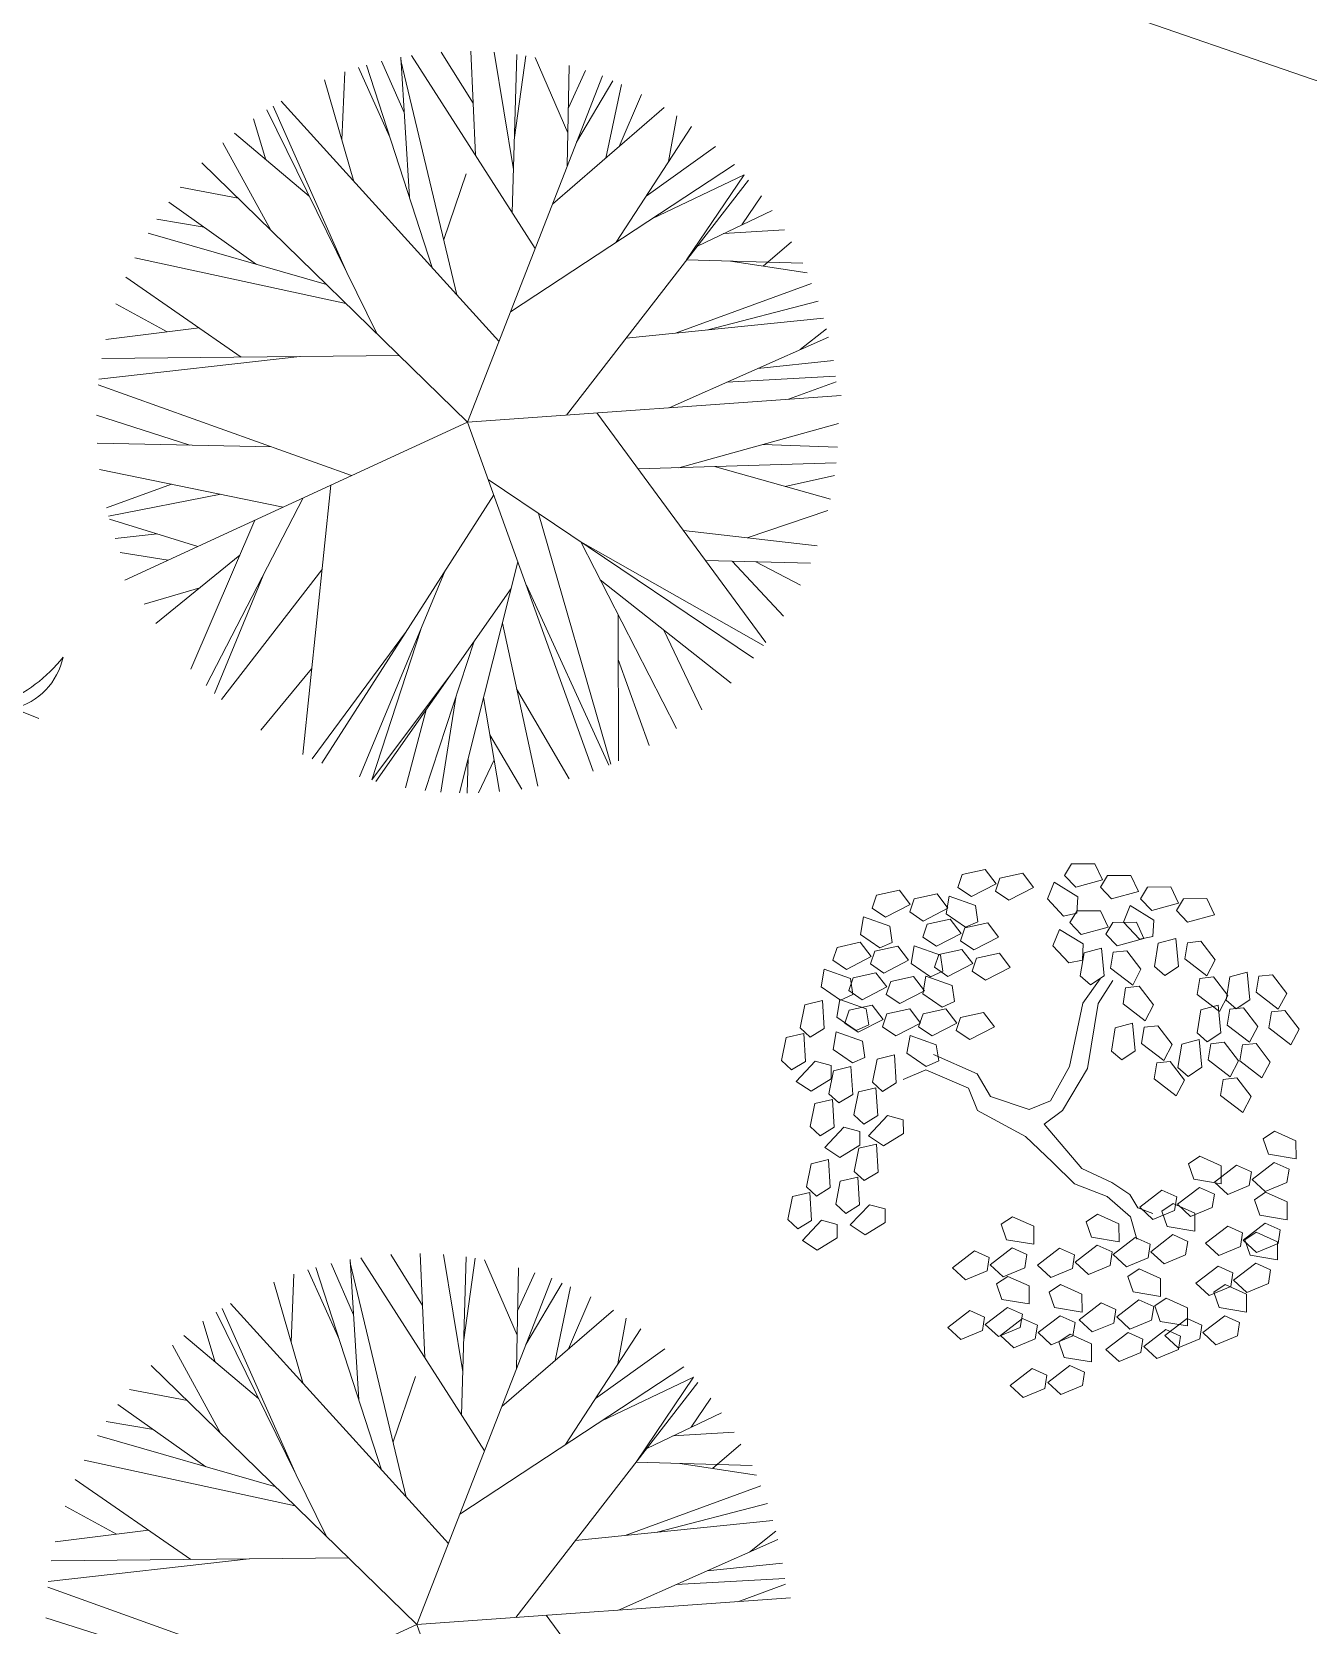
# Model space of a CAD drawing. Header units: millimetres. Extents: x 997 to 4249, y 599 to 1440.
# Drawn here: x 1244.38 to 1257.61, y 967.22 to 983.75 of the extents above; entities that cross this region are included whole.
import ezdxf

# ---------------------------------------------------------------- set-up
doc = ezdxf.new("R2010")
doc.units = ezdxf.units.MM
doc.linetypes.add('Continuo', pattern=[0])
doc.layers.add('cercas existentes', color=18, linetype='Continuous')
doc.layers.add('taludes', color=9, linetype='Continuous')

# ---------------------------------------------------------------- blocks, each defined once
blk = doc.blocks.new('gtfoods1')
at = {"layer": 'taludes', "lineweight": 5, "extrusion": (-0.01642, -0.01246, 0.999788)}
for p, q in [((-676.159, 321.11, 12.094), (-676.249, 322.564, 12.111)), ((-674.855, 320.579, 12.109), (-676.138, 322.582, 12.113)), ((-675.498, 322.086, 12.117), (-675.828, 322.617, 12.118)), ((-675.475, 321.546, 12.111), (-675.522, 322.626, 12.124)), ((-675.08, 321.4, 12.116), (-675.279, 322.616, 12.127)), ((-675.094, 320.952, 12.11), (-675.044, 322.592, 12.131)), ((-675.07, 321.729, 12.12), (-674.953, 322.579, 12.132)), ((-674.515, 321.78, 12.13), (-674.854, 322.561, 12.134)), ((-676.86, 321.706, 12.09), (-676.83, 322.41, 12.099)), ((-676.364, 321.74, 12.099), (-676.688, 322.457, 12.102)), ((-675.923, 320.382, 12.089), (-676.605, 322.481, 12.104)), ((-676.214, 321.991, 12.104), (-676.447, 322.522, 12.107)), ((-675.666, 320.099, 12.09), (-676.247, 322.529, 12.11)), ((-674.522, 321.435, 12.125), (-674.501, 322.478, 12.138)), ((-674.509, 322.039, 12.133), (-674.333, 322.426, 12.141)), ((-676.734, 321.275, 12.087), (-677.041, 322.329, 12.095)), ((-675.557, 318.779, 12.075), (-674.157, 322.37, 12.143)), ((-674.425, 321.682, 12.13), (-674.049, 322.318, 12.144)), ((-674.123, 321.516, 12.133), (-673.961, 322.28, 12.145)), ((-675.23, 319.619, 12.091), (-677.489, 322.106, 12.085)), ((-673.984, 321.636, 12.136), (-673.751, 322.175, 12.147)), ((-677.647, 321.5, 12.075), (-677.776, 321.923, 12.078)), ((-676.498, 319.697, 12.071), (-677.637, 322.016, 12.081)), ((-676.808, 320.329, 12.074), (-677.573, 322.056, 12.083)), ((-674.676, 321.038, 12.118), (-673.517, 322.04, 12.149)), ((-673.472, 321.48, 12.143), (-673.385, 321.954, 12.15)), ((-677.197, 321.121, 12.077), (-677.973, 321.774, 12.073)), ((-674.014, 320.644, 12.124), (-673.235, 321.846, 12.151)), ((-677.596, 320.769, 12.066), (-678.092, 321.674, 12.069)), ((-673.704, 321.122, 12.135), (-672.984, 321.638, 12.153)), ((-675.557, 318.779, 12.075), (-678.311, 321.467, 12.063)), ((-675.112, 319.922, 12.097), (-672.789, 321.45, 12.154)), ((-675.803, 320.674, 12.095), (-675.572, 321.352, 12.107)), ((-674.529, 318.852, 12.093), (-672.642, 321.289, 12.154)), ((-673.645, 320.887, 12.133), (-672.689, 321.342, 12.154)), ((-672.689, 321.342, 12.154), (-673.284, 320.461, 12.133)), ((-677.935, 321.1, 12.065), (-678.536, 321.215, 12.056)), ((-672.711, 320.826, 12.147), (-672.509, 321.125, 12.154)), ((-677.745, 320.415, 12.059), (-678.655, 321.061, 12.053)), ((-673.172, 320.605, 12.137), (-672.399, 320.975, 12.154)), ((-678.287, 320.799, 12.055), (-678.778, 320.884, 12.048)), ((-672.902, 320.734, 12.143), (-672.268, 320.774, 12.154)), ((-677.019, 320.205, 12.069), (-678.869, 320.738, 12.045)), ((-672.491, 320.397, 12.146), (-672.196, 320.65, 12.154)), ((-676.819, 320.01, 12.07), (-679.007, 320.483, 12.04)), ((-673.284, 320.461, 12.133), (-672.081, 320.426, 12.153)), ((-672.828, 320.448, 12.141), (-672.036, 320.328, 12.152)), ((-677.902, 319.453, 12.045), (-679.099, 320.282, 12.036)), ((-673.398, 319.702, 12.122), (-671.989, 320.217, 12.152)), ((-678.671, 319.716, 12.036), (-679.204, 320.007, 12.03)), ((-673.063, 319.736, 12.128), (-671.921, 320.033, 12.15)), ((-678.34, 319.757, 12.041), (-679.308, 319.637, 12.024)), ((-673.911, 319.651, 12.113), (-671.864, 319.856, 12.149)), ((-673.465, 318.928, 12.111), (-671.813, 319.661, 12.147)), ((-672.107, 319.531, 12.141), (-671.834, 319.747, 12.148)), ((-677.295, 319.46, 12.055), (-679.379, 319.225, 12.018)), ((-676.265, 319.47, 12.072), (-679.348, 319.438, 12.021)), ((-672.868, 319.193, 12.124), (-671.74, 319.255, 12.144)), ((-672.546, 319.336, 12.131), (-671.763, 319.416, 12.145)), ((-676.761, 318.224, 12.048), (-679.385, 319.164, 12.017)), ((-672.228, 319.015, 12.133), (-671.733, 319.195, 12.143)), ((-675.557, 318.779, 12.075), (-671.683, 319.054, 12.142)), ((-678.437, 318.54, 12.025), (-679.404, 318.849, 12.013)), ((-675.557, 318.779, 12.075), (-679.111, 317.139, 11.996)), ((-675.557, 318.779, 12.075), (-674.252, 315.16, 12.051)), ((-674.214, 318.874, 12.098), (-672.463, 316.492, 12.097)), ((-673.366, 318.306, 12.105), (-671.71, 318.763, 12.138)), ((-677.59, 318.521, 12.038), (-679.398, 318.561, 12.009)), ((-672.493, 318.548, 12.122), (-671.719, 318.52, 12.135)), ((-677.467, 317.898, 12.033), (-679.373, 318.287, 12.006)), ((-673.787, 318.294, 12.098), (-671.733, 318.357, 12.133)), ((-672.994, 318.318, 12.111), (-671.794, 317.979, 12.127)), ((-678.625, 318.135, 12.017), (-679.3, 317.891, 12.002)), ((-676.975, 318.125, 12.044), (-677.265, 315.332, 12.004)), ((-675.342, 318.182, 12.071), (-672.59, 316.33, 12.093)), ((-672.261, 318.111, 12.121), (-671.75, 318.225, 12.131)), ((-678.113, 318.03, 12.024), (-679.278, 317.802, 12.002)), ((-677.26, 317.993, 12.037), (-678.266, 316.048, 11.996)), ((-675.285, 318.025, 12.07), (-677.066, 315.24, 12.006)), ((-678.354, 317.488, 12.013), (-679.27, 317.773, 12.001)), ((-674.819, 317.83, 12.075), (-674.071, 315.23, 12.055)), ((-672.658, 317.578, 12.108), (-671.821, 317.863, 12.125)), ((-678.774, 317.619, 12.008), (-679.209, 317.57, 12)), ((-677.763, 317.762, 12.026), (-678.425, 316.215, 11.996)), ((-673.318, 317.655, 12.098), (-671.931, 317.494, 12.119)), ((-674.383, 317.537, 12.079), (-672.486, 316.462, 12.097)), ((-674.383, 317.537, 12.079), (-673.389, 315.601, 12.071)), ((-678.659, 317.348, 12.006), (-679.158, 317.426, 11.999)), ((-677.919, 317.397, 12.019), (-678.788, 316.691, 11.996)), ((-675.035, 317.331, 12.066), (-675.639, 314.933, 12.026)), ((-673.09, 317.344, 12.098), (-671.999, 317.315, 12.115)), ((-672.813, 317.337, 12.102), (-672.279, 316.765, 12.104)), ((-672.568, 317.33, 12.106), (-672.103, 317.086, 12.111)), ((-677.677, 317.187, 12.02), (-678.18, 315.965, 11.997)), ((-677.066, 317.248, 12.031), (-678.109, 315.901, 11.997)), ((-675.788, 317.24, 12.052), (-676.676, 315.098, 12.011)), ((-674.181, 317.143, 12.077), (-672.823, 316.072, 12.086)), ((-678.332, 317.061, 12.008), (-678.91, 316.892, 11.996)), ((-675.105, 317.054, 12.061), (-676.507, 315.051, 12.013)), ((-674.946, 317.086, 12.064), (-674.091, 315.222, 12.055)), ((-673.995, 316.78, 12.076), (-673.992, 315.264, 12.057)), ((-676.041, 316.629, 12.04), (-676.549, 315.07, 12.013)), ((-675.195, 316.695, 12.055), (-674.826, 315.002, 12.04)), ((-673.52, 316.622, 12.082), (-673.127, 315.796, 12.078)), ((-676.2, 316.595, 12.037), (-677.169, 315.286, 12.005)), ((-675.487, 316.507, 12.048), (-675.995, 314.957, 12.02)), ((-673.994, 316.317, 12.07), (-673.674, 315.424, 12.064)), ((-677.173, 316.219, 12.017), (-677.698, 315.583, 12)), ((-675.721, 316.173, 12.04), (-676.549, 315.07, 12.013)), ((-675.047, 316.013, 12.049), (-674.502, 315.079, 12.046)), ((-675.985, 315.796, 12.031), (-676.198, 314.986, 12.017)), ((-675.679, 315.922, 12.037), (-675.833, 314.942, 12.023)), ((-675.389, 315.923, 12.042), (-675.225, 314.946, 12.033)), ((-675.324, 315.535, 12.038), (-674.992, 314.973, 12.037)), ((-675.548, 315.293, 12.032), (-675.561, 314.932, 12.027)), ((-675.28, 315.275, 12.036), (-675.442, 314.934, 12.029)), ((-676.448, 307.912, 12.089), (-677.13, 310.011, 12.104)), ((-676.739, 309.521, 12.104), (-676.972, 310.052, 12.107)), ((-676.684, 308.64, 12.094), (-676.774, 310.094, 12.111)), ((-676.191, 307.629, 12.09), (-676.772, 310.058, 12.11)), ((-675.381, 308.109, 12.109), (-676.663, 310.112, 12.113)), ((-676.023, 309.616, 12.117), (-676.353, 310.147, 12.118)), ((-676, 309.076, 12.111), (-676.047, 310.156, 12.124)), ((-675.605, 308.93, 12.116), (-675.805, 310.146, 12.127)), ((-675.619, 308.482, 12.11), (-675.569, 310.122, 12.131)), ((-675.595, 309.259, 12.12), (-675.478, 310.108, 12.132)), ((-675.04, 309.31, 12.13), (-675.379, 310.091, 12.134)), ((-675.047, 308.965, 12.125), (-675.026, 310.008, 12.138)), ((-677.259, 308.805, 12.087), (-677.566, 309.859, 12.095)), ((-677.385, 309.236, 12.09), (-677.356, 309.94, 12.099)), ((-676.889, 309.269, 12.099), (-677.213, 309.987, 12.102)), ((-676.083, 306.309, 12.075), (-674.682, 309.9, 12.143)), ((-675.035, 309.568, 12.133), (-674.858, 309.956, 12.141)), ((-674.95, 309.212, 12.13), (-674.574, 309.848, 12.144)), ((-674.648, 309.046, 12.133), (-674.487, 309.809, 12.145)), ((-674.509, 309.166, 12.136), (-674.276, 309.705, 12.147)), ((-677.023, 307.227, 12.071), (-678.162, 309.546, 12.081)), ((-677.333, 307.859, 12.074), (-678.099, 309.586, 12.083)), ((-675.755, 307.149, 12.091), (-678.015, 309.636, 12.085)), ((-675.202, 308.568, 12.118), (-674.042, 309.57, 12.149)), ((-678.172, 309.029, 12.075), (-678.301, 309.453, 12.078)), ((-674.539, 308.174, 12.124), (-673.76, 309.376, 12.151)), ((-673.997, 309.01, 12.143), (-673.91, 309.484, 12.15)), ((-678.122, 308.299, 12.066), (-678.617, 309.204, 12.069)), ((-677.723, 308.651, 12.077), (-678.498, 309.304, 12.073)), ((-674.23, 308.652, 12.135), (-673.509, 309.168, 12.153)), ((-676.083, 306.309, 12.075), (-678.836, 308.996, 12.063)), ((-676.328, 308.204, 12.095), (-676.097, 308.882, 12.107)), ((-675.637, 307.452, 12.097), (-673.314, 308.98, 12.154)), ((-674.171, 308.417, 12.133), (-673.214, 308.872, 12.154)), ((-673.214, 308.872, 12.154), (-673.809, 307.991, 12.133)), ((-678.461, 308.63, 12.065), (-679.061, 308.744, 12.056)), ((-675.054, 306.382, 12.093), (-673.168, 308.819, 12.154)), ((-678.27, 307.944, 12.059), (-679.181, 308.591, 12.053)), ((-673.236, 308.356, 12.147), (-673.034, 308.655, 12.154)), ((-678.812, 308.329, 12.055), (-679.303, 308.414, 12.048)), ((-673.697, 308.135, 12.137), (-672.924, 308.505, 12.154)), ((-677.544, 307.735, 12.069), (-679.394, 308.268, 12.045)), ((-673.427, 308.264, 12.143), (-672.793, 308.304, 12.154)), ((-673.017, 307.927, 12.146), (-672.721, 308.18, 12.154)), ((-677.344, 307.54, 12.07), (-679.532, 308.013, 12.04)), ((-673.809, 307.991, 12.133), (-672.606, 307.956, 12.153)), ((-673.354, 307.978, 12.141), (-672.561, 307.858, 12.152)), ((-678.427, 306.983, 12.045), (-679.624, 307.812, 12.036)), ((-673.923, 307.232, 12.122), (-672.514, 307.747, 12.152)), ((-679.196, 307.246, 12.036), (-679.729, 307.536, 12.03)), ((-673.589, 307.266, 12.128), (-672.446, 307.563, 12.15)), ((-674.436, 307.18, 12.113), (-672.389, 307.386, 12.149)), ((-678.865, 307.287, 12.041), (-679.833, 307.167, 12.024)), ((-673.99, 306.457, 12.111), (-672.338, 307.191, 12.147)), ((-672.632, 307.06, 12.141), (-672.359, 307.277, 12.148)), ((-677.82, 306.989, 12.055), (-679.904, 306.755, 12.018)), ((-676.791, 307, 12.072), (-679.873, 306.968, 12.021)), ((-673.071, 306.865, 12.131), (-672.289, 306.946, 12.145)), ((-677.286, 305.754, 12.048), (-679.91, 306.694, 12.017)), ((-673.393, 306.723, 12.124), (-672.265, 306.785, 12.144)), ((-672.753, 306.545, 12.133), (-672.258, 306.725, 12.143)), ((-676.083, 306.309, 12.075), (-672.208, 306.584, 12.142)), ((-678.962, 306.07, 12.025), (-679.929, 306.379, 12.013)), ((-674.74, 306.404, 12.098), (-672.988, 304.022, 12.097)), ((-676.083, 306.309, 12.075), (-679.636, 304.669, 11.996)), ((-676.083, 306.309, 12.075), (-674.777, 302.69, 12.051))]:
    blk.add_line(p, q, dxfattribs=at)
at = {"layer": 'taludes', "linetype": 'Continuous', "lineweight": 5}
blk.add_line((-680, 315.703, 12.071), (-682.834, 316.833, 12.071), dxfattribs=at)
at = {"layer": 'taludes', "linetype": 'Continuo', "lineweight": 5, "extrusion": (-0.012368, -0.016489, 0.999788)}
for p, q in [((-670.426, 314.086, 12.103), (-670.188, 314.139, 12.107)), ((-670.188, 314.139, 12.107), (-670.076, 313.991, 12.106)), ((-669.367, 314.076, 12.116), (-669.293, 314.197, 12.119)), ((-669.293, 314.197, 12.119), (-669.05, 314.198, 12.122)), ((-669.05, 314.198, 12.122), (-668.971, 314.03, 12.12)), ((-670.472, 313.953, 12.101), (-670.426, 314.086, 12.103)), ((-670.076, 313.991, 12.106), (-670.332, 313.857, 12.101)), ((-670.082, 313.914, 12.105), (-670.036, 314.048, 12.108)), ((-670.036, 314.048, 12.108), (-669.798, 314.1, 12.111)), ((-669.798, 314.1, 12.111), (-669.686, 313.952, 12.11)), ((-669.543, 313.833, 12.11), (-669.474, 314.006, 12.114)), ((-669.474, 314.006, 12.114), (-669.228, 313.854, 12.114)), ((-669.25, 313.954, 12.116), (-669.367, 314.076, 12.116)), ((-668.971, 314.03, 12.12), (-669.25, 313.954, 12.116)), ((-668.994, 313.956, 12.119), (-668.921, 314.077, 12.122)), ((-668.921, 314.077, 12.122), (-668.677, 314.078, 12.125)), ((-668.677, 314.078, 12.125), (-668.599, 313.909, 12.123)), ((-671.361, 313.738, 12.086), (-671.315, 313.872, 12.089)), ((-671.315, 313.872, 12.089), (-671.077, 313.924, 12.093)), ((-671.077, 313.924, 12.093), (-670.965, 313.776, 12.092)), ((-670.971, 313.699, 12.09), (-670.925, 313.833, 12.093)), ((-670.925, 313.833, 12.093), (-670.687, 313.886, 12.097)), ((-670.687, 313.886, 12.097), (-670.575, 313.737, 12.096)), ((-670.593, 313.678, 12.095), (-670.561, 313.861, 12.098)), ((-670.561, 313.861, 12.098), (-670.289, 313.765, 12.1)), ((-670.332, 313.857, 12.101), (-670.472, 313.953, 12.101)), ((-669.942, 313.819, 12.105), (-670.082, 313.914, 12.105)), ((-669.686, 313.952, 12.11), (-669.942, 313.819, 12.105)), ((-669.377, 313.656, 12.109), (-669.543, 313.833, 12.11)), ((-669.228, 313.854, 12.114), (-669.238, 313.685, 12.111)), ((-668.878, 313.833, 12.118), (-668.994, 313.956, 12.119)), ((-668.599, 313.909, 12.123), (-668.878, 313.833, 12.118)), ((-668.579, 313.836, 12.122), (-668.505, 313.956, 12.125)), ((-668.462, 313.713, 12.121), (-668.579, 313.836, 12.122)), ((-668.505, 313.956, 12.125), (-668.262, 313.958, 12.128)), ((-668.262, 313.958, 12.128), (-668.183, 313.789, 12.126)), ((-668.206, 313.715, 12.125), (-668.133, 313.836, 12.128)), ((-668.133, 313.836, 12.128), (-667.889, 313.837, 12.131)), ((-667.889, 313.837, 12.131), (-667.811, 313.669, 12.129)), ((-671.482, 313.463, 12.08), (-671.45, 313.646, 12.083)), ((-671.45, 313.646, 12.083), (-671.178, 313.55, 12.085)), ((-671.221, 313.643, 12.086), (-671.361, 313.738, 12.086)), ((-670.965, 313.776, 12.092), (-671.221, 313.643, 12.086)), ((-670.831, 313.604, 12.09), (-670.971, 313.699, 12.09)), ((-670.575, 313.737, 12.096), (-670.831, 313.604, 12.09)), ((-670.393, 313.54, 12.095), (-670.593, 313.678, 12.095)), ((-670.289, 313.765, 12.1), (-670.263, 313.597, 12.097)), ((-669.238, 313.685, 12.111), (-669.377, 313.656, 12.109)), ((-669.31, 313.589, 12.109), (-669.236, 313.71, 12.112)), ((-669.236, 313.71, 12.112), (-668.993, 313.711, 12.115)), ((-668.993, 313.711, 12.115), (-668.914, 313.542, 12.113)), ((-668.755, 313.592, 12.116), (-668.686, 313.765, 12.12)), ((-668.686, 313.765, 12.12), (-668.44, 313.613, 12.12)), ((-668.183, 313.789, 12.126), (-668.462, 313.713, 12.121)), ((-668.09, 313.593, 12.124), (-668.206, 313.715, 12.125)), ((-667.811, 313.669, 12.129), (-668.09, 313.593, 12.124)), ((-671.178, 313.55, 12.085), (-671.152, 313.383, 12.083)), ((-670.835, 313.438, 12.088), (-670.789, 313.572, 12.09)), ((-670.789, 313.572, 12.09), (-670.551, 313.624, 12.094)), ((-670.439, 313.476, 12.093), (-670.695, 313.343, 12.088)), ((-670.551, 313.624, 12.094), (-670.439, 313.476, 12.093)), ((-670.445, 313.399, 12.092), (-670.399, 313.533, 12.095)), ((-670.399, 313.533, 12.095), (-670.161, 313.585, 12.098)), ((-670.263, 313.597, 12.097), (-670.393, 313.54, 12.095)), ((-670.161, 313.585, 12.098), (-670.049, 313.437, 12.097)), ((-669.486, 313.346, 12.103), (-669.417, 313.518, 12.106)), ((-669.417, 313.518, 12.106), (-669.171, 313.366, 12.107)), ((-669.193, 313.466, 12.108), (-669.31, 313.589, 12.109)), ((-668.914, 313.542, 12.113), (-669.193, 313.466, 12.108)), ((-668.937, 313.469, 12.112), (-668.864, 313.589, 12.114)), ((-668.821, 313.346, 12.111), (-668.937, 313.469, 12.112)), ((-668.864, 313.589, 12.114), (-668.62, 313.591, 12.117)), ((-668.589, 313.415, 12.115), (-668.755, 313.592, 12.116)), ((-668.62, 313.591, 12.117), (-668.542, 313.422, 12.116)), ((-668.44, 313.613, 12.12), (-668.45, 313.444, 12.117)), ((-671.768, 313.198, 12.072), (-671.722, 313.331, 12.075)), ((-671.722, 313.331, 12.075), (-671.484, 313.384, 12.079)), ((-671.484, 313.384, 12.079), (-671.372, 313.236, 12.078)), ((-671.282, 313.325, 12.08), (-671.482, 313.463, 12.08)), ((-671.332, 313.293, 12.079), (-671.095, 313.345, 12.083)), ((-671.152, 313.383, 12.083), (-671.282, 313.325, 12.08)), ((-671.095, 313.345, 12.083), (-670.982, 313.197, 12.082)), ((-670.956, 313.163, 12.082), (-670.925, 313.346, 12.085)), ((-670.925, 313.346, 12.085), (-670.652, 313.25, 12.087)), ((-670.695, 313.343, 12.088), (-670.835, 313.438, 12.088)), ((-670.668, 313.257, 12.087), (-670.431, 313.31, 12.09)), ((-670.305, 313.304, 12.092), (-670.445, 313.399, 12.092)), ((-670.431, 313.31, 12.09), (-670.318, 313.162, 12.089)), ((-670.049, 313.437, 12.097), (-670.305, 313.304, 12.092)), ((-669.32, 313.169, 12.102), (-669.486, 313.346, 12.103)), ((-669.171, 313.366, 12.107), (-669.181, 313.197, 12.104)), ((-669.162, 313.275, 12.106), (-668.982, 313.324, 12.109)), ((-668.982, 313.324, 12.109), (-668.955, 313.037, 12.104)), ((-668.542, 313.422, 12.116), (-668.821, 313.346, 12.111)), ((-668.45, 313.444, 12.117), (-668.589, 313.415, 12.115)), ((-668.432, 313.133, 12.112), (-668.393, 313.373, 12.117)), ((-668.393, 313.373, 12.117), (-668.213, 313.422, 12.12)), ((-668.213, 313.422, 12.12), (-668.185, 313.134, 12.115)), ((-668.119, 313.212, 12.117), (-668.092, 313.379, 12.121)), ((-668.092, 313.379, 12.121), (-667.951, 313.394, 12.123)), ((-667.951, 313.394, 12.123), (-667.803, 313.201, 12.121)), ((-671.628, 313.102, 12.072), (-671.768, 313.198, 12.072)), ((-671.372, 313.236, 12.078), (-671.628, 313.102, 12.072)), ((-671.378, 313.159, 12.076), (-671.332, 313.293, 12.079)), ((-671.239, 313.064, 12.076), (-671.378, 313.159, 12.076)), ((-670.982, 313.197, 12.082), (-671.239, 313.064, 12.076)), ((-670.756, 313.025, 12.082), (-670.956, 313.163, 12.082)), ((-670.714, 313.124, 12.084), (-670.668, 313.257, 12.087)), ((-670.652, 313.25, 12.087), (-670.626, 313.083, 12.084)), ((-670.318, 313.162, 12.089), (-670.575, 313.028, 12.084)), ((-670.325, 313.085, 12.088), (-670.279, 313.219, 12.091)), ((-670.279, 313.219, 12.091), (-670.041, 313.271, 12.095)), ((-670.041, 313.271, 12.095), (-669.929, 313.123, 12.094)), ((-669.181, 313.197, 12.104), (-669.32, 313.169, 12.102)), ((-669.202, 313.036, 12.101), (-669.162, 313.275, 12.106)), ((-668.889, 313.115, 12.106), (-668.861, 313.282, 12.109)), ((-668.861, 313.282, 12.109), (-668.721, 313.296, 12.111)), ((-668.721, 313.296, 12.111), (-668.573, 313.104, 12.11)), ((-667.89, 313.036, 12.117), (-668.119, 313.212, 12.117)), ((-667.803, 313.201, 12.121), (-667.89, 313.036, 12.117)), ((-671.889, 312.923, 12.066), (-671.858, 313.106, 12.069)), ((-671.858, 313.106, 12.069), (-671.585, 313.009, 12.071)), ((-671.604, 312.882, 12.069), (-671.558, 313.016, 12.072)), ((-671.585, 313.009, 12.071), (-671.56, 312.842, 12.069)), ((-671.558, 313.016, 12.072), (-671.321, 313.068, 12.075)), ((-671.321, 313.068, 12.075), (-671.208, 312.92, 12.074)), ((-671.215, 312.843, 12.073), (-671.168, 312.977, 12.076)), ((-671.168, 312.977, 12.076), (-670.931, 313.03, 12.08)), ((-670.931, 313.03, 12.08), (-670.818, 312.881, 12.079)), ((-670.836, 312.849, 12.078), (-670.804, 313.032, 12.081)), ((-670.804, 313.032, 12.081), (-670.532, 312.936, 12.083)), ((-670.626, 313.083, 12.084), (-670.756, 313.025, 12.082)), ((-670.575, 313.028, 12.084), (-670.714, 313.124, 12.084)), ((-670.185, 312.99, 12.088), (-670.325, 313.085, 12.088)), ((-669.929, 313.123, 12.094), (-670.185, 312.99, 12.088)), ((-669.095, 312.943, 12.101), (-669.202, 313.036, 12.101)), ((-669.177, 312.753, 12.097), (-668.995, 313.003, 12.103)), ((-668.955, 313.037, 12.104), (-669.095, 312.943, 12.101)), ((-669.018, 312.748, 12.099), (-668.866, 312.986, 12.104)), ((-668.659, 312.939, 12.106), (-668.889, 313.115, 12.106)), ((-668.573, 313.104, 12.11), (-668.659, 312.939, 12.106)), ((-668.326, 313.04, 12.112), (-668.432, 313.133, 12.112)), ((-668.185, 313.134, 12.115), (-668.326, 313.04, 12.112)), ((-667.989, 312.843, 12.113), (-667.962, 313.009, 12.116)), ((-667.962, 313.009, 12.116), (-667.821, 313.024, 12.118)), ((-667.821, 313.024, 12.118), (-667.673, 312.831, 12.117)), ((-667.691, 312.785, 12.116), (-667.651, 313.025, 12.12)), ((-667.651, 313.025, 12.12), (-667.472, 313.074, 12.123)), ((-667.472, 313.074, 12.123), (-667.444, 312.786, 12.119)), ((-667.378, 312.865, 12.121), (-667.351, 313.032, 12.124)), ((-667.351, 313.032, 12.124), (-667.21, 313.046, 12.126)), ((-667.21, 313.046, 12.126), (-667.062, 312.853, 12.125)), ((-671.689, 312.785, 12.066), (-671.889, 312.923, 12.066)), ((-671.56, 312.842, 12.069), (-671.689, 312.785, 12.066)), ((-671.465, 312.787, 12.069), (-671.604, 312.882, 12.069)), ((-671.208, 312.92, 12.074), (-671.465, 312.787, 12.069)), ((-671.075, 312.748, 12.073), (-671.215, 312.843, 12.073)), ((-670.818, 312.881, 12.079), (-671.075, 312.748, 12.073)), ((-670.635, 312.711, 12.078), (-670.836, 312.849, 12.078)), ((-670.532, 312.936, 12.083), (-670.506, 312.768, 12.081)), ((-668.759, 312.745, 12.102), (-668.732, 312.912, 12.105)), ((-668.732, 312.912, 12.105), (-668.591, 312.927, 12.107)), ((-668.591, 312.927, 12.107), (-668.443, 312.734, 12.106)), ((-667.76, 312.666, 12.113), (-667.989, 312.843, 12.113)), ((-667.673, 312.831, 12.117), (-667.76, 312.666, 12.113)), ((-667.149, 312.689, 12.121), (-667.378, 312.865, 12.121)), ((-667.062, 312.853, 12.125), (-667.149, 312.689, 12.121)), ((-672.106, 312.497, 12.056), (-672.058, 312.736, 12.061)), ((-672.058, 312.736, 12.061), (-671.877, 312.779, 12.064)), ((-671.877, 312.779, 12.064), (-671.859, 312.49, 12.059)), ((-671.726, 312.607, 12.063), (-671.694, 312.79, 12.066)), ((-671.694, 312.79, 12.066), (-671.422, 312.694, 12.068)), ((-671.644, 312.546, 12.063), (-671.598, 312.679, 12.066)), ((-671.598, 312.679, 12.066), (-671.36, 312.732, 12.069)), ((-671.422, 312.694, 12.068), (-671.396, 312.527, 12.066)), ((-671.36, 312.732, 12.069), (-671.248, 312.584, 12.068)), ((-671.208, 312.641, 12.07), (-670.97, 312.693, 12.074)), ((-670.97, 312.693, 12.074), (-670.858, 312.545, 12.073)), ((-670.879, 312.508, 12.072), (-670.832, 312.642, 12.074)), ((-670.832, 312.642, 12.074), (-670.595, 312.695, 12.078)), ((-670.506, 312.768, 12.081), (-670.635, 312.711, 12.078)), ((-670.595, 312.695, 12.078), (-670.482, 312.546, 12.077)), ((-670.443, 312.603, 12.079), (-670.205, 312.656, 12.082)), ((-670.205, 312.656, 12.082), (-670.093, 312.507, 12.081)), ((-669.313, 312.096, 12.084), (-669.177, 312.753, 12.097)), ((-669.126, 312.076, 12.086), (-669.018, 312.748, 12.099)), ((-668.53, 312.569, 12.102), (-668.759, 312.745, 12.102)), ((-668.443, 312.734, 12.106), (-668.53, 312.569, 12.102)), ((-667.991, 312.444, 12.106), (-667.951, 312.684, 12.111)), ((-667.951, 312.684, 12.111), (-667.772, 312.733, 12.114)), ((-667.772, 312.733, 12.114), (-667.744, 312.445, 12.109)), ((-667.585, 312.693, 12.115), (-667.691, 312.785, 12.116)), ((-667.678, 312.523, 12.112), (-667.651, 312.69, 12.115)), ((-667.651, 312.69, 12.115), (-667.51, 312.705, 12.117)), ((-667.444, 312.786, 12.119), (-667.585, 312.693, 12.115)), ((-667.51, 312.705, 12.117), (-667.362, 312.512, 12.115)), ((-667.248, 312.495, 12.116), (-667.221, 312.662, 12.119)), ((-667.221, 312.662, 12.119), (-667.08, 312.677, 12.121)), ((-667.08, 312.677, 12.121), (-666.932, 312.484, 12.12)), ((-672.003, 312.401, 12.056), (-672.106, 312.497, 12.056)), ((-671.859, 312.49, 12.059), (-672.003, 312.401, 12.056)), ((-671.525, 312.469, 12.063), (-671.726, 312.607, 12.063)), ((-671.504, 312.45, 12.063), (-671.644, 312.546, 12.063)), ((-671.396, 312.527, 12.066), (-671.525, 312.469, 12.063)), ((-671.248, 312.584, 12.068), (-671.504, 312.45, 12.063)), ((-671.254, 312.507, 12.067), (-671.208, 312.641, 12.07)), ((-671.114, 312.412, 12.067), (-671.254, 312.507, 12.067)), ((-670.858, 312.545, 12.073), (-671.114, 312.412, 12.067)), ((-670.739, 312.413, 12.072), (-670.879, 312.508, 12.072)), ((-670.482, 312.546, 12.077), (-670.739, 312.413, 12.072)), ((-670.489, 312.47, 12.076), (-670.443, 312.603, 12.079)), ((-670.093, 312.507, 12.081), (-670.349, 312.374, 12.076)), ((-668.879, 312.256, 12.092), (-668.84, 312.496, 12.097)), ((-668.84, 312.496, 12.097), (-668.66, 312.545, 12.1)), ((-668.66, 312.545, 12.1), (-668.632, 312.257, 12.095)), ((-668.566, 312.335, 12.097), (-668.539, 312.502, 12.101)), ((-668.539, 312.502, 12.101), (-668.398, 312.517, 12.103)), ((-668.398, 312.517, 12.103), (-668.25, 312.324, 12.101)), ((-667.449, 312.347, 12.111), (-667.678, 312.523, 12.112)), ((-667.362, 312.512, 12.115), (-667.449, 312.347, 12.111)), ((-667.019, 312.319, 12.116), (-667.248, 312.495, 12.116)), ((-666.932, 312.484, 12.12), (-667.019, 312.319, 12.116)), ((-672.299, 312.156, 12.048), (-672.251, 312.395, 12.053)), ((-672.251, 312.395, 12.053), (-672.07, 312.438, 12.056)), ((-672.07, 312.438, 12.056), (-672.052, 312.149, 12.051)), ((-671.765, 312.271, 12.057), (-671.733, 312.454, 12.06)), ((-671.733, 312.454, 12.06), (-671.461, 312.357, 12.062)), ((-671.461, 312.357, 12.062), (-671.435, 312.19, 12.06)), ((-671, 312.233, 12.066), (-670.968, 312.417, 12.069)), ((-670.968, 312.417, 12.069), (-670.696, 312.32, 12.071)), ((-670.696, 312.32, 12.071), (-670.67, 312.153, 12.068)), ((-670.349, 312.374, 12.076), (-670.489, 312.47, 12.076)), ((-668.337, 312.159, 12.097), (-668.566, 312.335, 12.097)), ((-668.25, 312.324, 12.101), (-668.337, 312.159, 12.097)), ((-668.19, 312.086, 12.098), (-668.151, 312.326, 12.102)), ((-668.151, 312.326, 12.102), (-667.971, 312.375, 12.105)), ((-667.885, 312.351, 12.106), (-667.991, 312.444, 12.106)), ((-667.971, 312.375, 12.105), (-667.943, 312.087, 12.101)), ((-667.744, 312.445, 12.109), (-667.885, 312.351, 12.106)), ((-667.877, 312.165, 12.103), (-667.85, 312.332, 12.106)), ((-667.85, 312.332, 12.106), (-667.709, 312.347, 12.108)), ((-667.709, 312.347, 12.108), (-667.561, 312.154, 12.107)), ((-667.548, 312.154, 12.107), (-667.521, 312.32, 12.11)), ((-667.521, 312.32, 12.11), (-667.38, 312.335, 12.112)), ((-667.38, 312.335, 12.112), (-667.232, 312.142, 12.111)), ((-672.196, 312.06, 12.048), (-672.299, 312.156, 12.048)), ((-672.052, 312.149, 12.051), (-672.196, 312.06, 12.048)), ((-672.148, 311.941, 12.047), (-671.95, 312.151, 12.053)), ((-671.95, 312.151, 12.053), (-671.786, 312.107, 12.054)), ((-671.565, 312.133, 12.057), (-671.765, 312.271, 12.057)), ((-671.435, 312.19, 12.06), (-671.565, 312.133, 12.057)), ((-671.358, 311.934, 12.056), (-671.31, 312.172, 12.061)), ((-671.31, 312.172, 12.061), (-671.129, 312.215, 12.064)), ((-671.129, 312.215, 12.064), (-671.11, 311.926, 12.059)), ((-670.799, 312.095, 12.066), (-671, 312.233, 12.066)), ((-670.67, 312.153, 12.068), (-670.799, 312.095, 12.066)), ((-670.27, 312.018, 12.071), (-670.726, 312.221, 12.069)), ((-668.773, 312.163, 12.092), (-668.879, 312.256, 12.092)), ((-668.632, 312.257, 12.095), (-668.773, 312.163, 12.092)), ((-668.409, 312.133, 12.096), (-668.269, 312.147, 12.098)), ((-668.269, 312.147, 12.098), (-668.12, 311.954, 12.097)), ((-667.648, 311.989, 12.103), (-667.877, 312.165, 12.103)), ((-667.561, 312.154, 12.107), (-667.648, 311.989, 12.103)), ((-667.319, 311.978, 12.107), (-667.548, 312.154, 12.107)), ((-671.809, 311.813, 12.049), (-671.762, 312.051, 12.053)), ((-671.786, 312.107, 12.054), (-671.786, 311.966, 12.052)), ((-671.762, 312.051, 12.053), (-671.581, 312.094, 12.056)), ((-671.581, 312.094, 12.056), (-671.562, 311.806, 12.052)), ((-670.803, 312.062, 12.065), (-671.038, 311.961, 12.061)), ((-670.361, 311.872, 12.068), (-670.803, 312.062, 12.065)), ((-670.133, 311.784, 12.069), (-670.27, 312.018, 12.071)), ((-669.512, 311.738, 12.076), (-669.313, 312.096, 12.084)), ((-669.385, 311.639, 12.076), (-669.126, 312.076, 12.086)), ((-668.436, 311.966, 12.093), (-668.409, 312.133, 12.096)), ((-668.084, 311.993, 12.098), (-668.19, 312.086, 12.098)), ((-667.943, 312.087, 12.101), (-668.084, 311.993, 12.098)), ((-667.232, 312.142, 12.111), (-667.319, 311.978, 12.107)), ((-671.993, 311.838, 12.047), (-672.148, 311.941, 12.047)), ((-671.786, 311.966, 12.052), (-671.993, 311.838, 12.047)), ((-671.55, 311.593, 12.048), (-671.503, 311.831, 12.053)), ((-671.503, 311.831, 12.053), (-671.322, 311.874, 12.056)), ((-671.254, 311.837, 12.056), (-671.358, 311.934, 12.056)), ((-671.322, 311.874, 12.056), (-671.303, 311.586, 12.051)), ((-671.11, 311.926, 12.059), (-671.254, 311.837, 12.056)), ((-670.267, 311.64, 12.065), (-670.361, 311.872, 12.068)), ((-668.207, 311.79, 12.093), (-668.436, 311.966, 12.093)), ((-668.12, 311.954, 12.097), (-668.207, 311.79, 12.093)), ((-667.747, 311.796, 12.099), (-667.72, 311.962, 12.102)), ((-667.72, 311.962, 12.102), (-667.58, 311.977, 12.104)), ((-667.58, 311.977, 12.104), (-667.431, 311.784, 12.102)), ((-672.002, 311.472, 12.041), (-671.955, 311.71, 12.045)), ((-671.955, 311.71, 12.045), (-671.773, 311.753, 12.048)), ((-671.706, 311.717, 12.048), (-671.809, 311.813, 12.049)), ((-671.773, 311.753, 12.048), (-671.755, 311.465, 12.044)), ((-671.562, 311.806, 12.052), (-671.706, 311.717, 12.048)), ((-669.732, 311.65, 12.072), (-670.133, 311.784, 12.069)), ((-669.732, 311.65, 12.072), (-669.512, 311.738, 12.076)), ((-667.518, 311.62, 12.099), (-667.747, 311.796, 12.099)), ((-667.431, 311.784, 12.102), (-667.518, 311.62, 12.099)), ((-671.447, 311.496, 12.048), (-671.55, 311.593, 12.048)), ((-671.303, 311.586, 12.051), (-671.447, 311.496, 12.048)), ((-671.399, 311.377, 12.047), (-671.201, 311.588, 12.053)), ((-671.201, 311.588, 12.053), (-671.038, 311.543, 12.054)), ((-671.038, 311.543, 12.054), (-671.037, 311.402, 12.051)), ((-669.77, 311.368, 12.067), (-670.267, 311.64, 12.065)), ((-669.578, 311.497, 12.071), (-669.385, 311.639, 12.076)), ((-669.578, 311.497, 12.071), (-669.187, 311.039, 12.068)), ((-671.899, 311.376, 12.04), (-672.002, 311.472, 12.041)), ((-671.755, 311.465, 12.044), (-671.899, 311.376, 12.04)), ((-671.851, 311.257, 12.039), (-671.653, 311.467, 12.045)), ((-671.653, 311.467, 12.045), (-671.489, 311.423, 12.046)), ((-671.489, 311.423, 12.046), (-671.489, 311.281, 12.044)), ((-671.244, 311.274, 12.047), (-671.399, 311.377, 12.047)), ((-671.037, 311.402, 12.051), (-671.244, 311.274, 12.047)), ((-669.77, 311.368, 12.067), (-669.489, 311.102, 12.066)), ((-667.305, 311.345, 12.097), (-667.188, 311.424, 12.099)), ((-667.25, 311.185, 12.095), (-667.305, 311.345, 12.097)), ((-667.188, 311.424, 12.099), (-666.966, 311.324, 12.101)), ((-666.966, 311.324, 12.101), (-666.965, 311.138, 12.098)), ((-671.696, 311.153, 12.039), (-671.851, 311.257, 12.039)), ((-671.489, 311.281, 12.044), (-671.696, 311.153, 12.039)), ((-671.546, 311.008, 12.039), (-671.498, 311.247, 12.043)), ((-671.498, 311.247, 12.043), (-671.317, 311.29, 12.046)), ((-671.317, 311.29, 12.046), (-671.298, 311.001, 12.042)), ((-668.08, 311.086, 12.083), (-667.962, 311.165, 12.086)), ((-667.962, 311.165, 12.086), (-667.741, 311.065, 12.087)), ((-666.965, 311.138, 12.098), (-667.25, 311.185, 12.095)), ((-672.042, 310.848, 12.03), (-671.994, 311.087, 12.034)), ((-671.994, 311.087, 12.034), (-671.813, 311.13, 12.037)), ((-671.813, 311.13, 12.037), (-671.795, 310.841, 12.033)), ((-671.442, 310.912, 12.038), (-671.546, 311.008, 12.039)), ((-671.298, 311.001, 12.042), (-671.442, 310.912, 12.038)), ((-669.489, 311.102, 12.066), (-669.264, 310.879, 12.065)), ((-669.187, 311.039, 12.068), (-668.874, 310.894, 12.07)), ((-668.025, 310.926, 12.081), (-668.08, 311.086, 12.083)), ((-667.811, 310.895, 12.083), (-667.582, 311.071, 12.089)), ((-667.741, 311.065, 12.087), (-667.74, 310.879, 12.084)), ((-667.582, 311.071, 12.089), (-667.428, 311.002, 12.09)), ((-667.428, 311.002, 12.09), (-667.45, 310.862, 12.087)), ((-667.421, 310.925, 12.088), (-667.192, 311.101, 12.094)), ((-667.192, 311.101, 12.094), (-667.037, 311.032, 12.095)), ((-667.037, 311.032, 12.095), (-667.059, 310.892, 12.092)), ((-671.939, 310.752, 12.03), (-672.042, 310.848, 12.03)), ((-671.795, 310.841, 12.033), (-671.939, 310.752, 12.03)), ((-671.738, 310.668, 12.031), (-671.691, 310.906, 12.035)), ((-671.691, 310.906, 12.035), (-671.51, 310.949, 12.038)), ((-671.51, 310.949, 12.038), (-671.491, 310.66, 12.034)), ((-669.264, 310.879, 12.065), (-668.922, 310.747, 12.067)), ((-668.874, 310.894, 12.07), (-668.689, 310.767, 12.07)), ((-668.195, 310.666, 12.075), (-667.966, 310.842, 12.08)), ((-667.74, 310.879, 12.084), (-668.025, 310.926, 12.081)), ((-667.966, 310.842, 12.08), (-667.812, 310.773, 12.081)), ((-667.674, 310.768, 12.083), (-667.811, 310.895, 12.083)), ((-667.45, 310.862, 12.087), (-667.674, 310.768, 12.083)), ((-667.284, 310.799, 12.088), (-667.421, 310.925, 12.088)), ((-667.059, 310.892, 12.092), (-667.284, 310.799, 12.088)), ((-672.235, 310.508, 12.022), (-672.187, 310.746, 12.026)), ((-672.187, 310.746, 12.026), (-672.006, 310.789, 12.029)), ((-672.006, 310.789, 12.029), (-671.988, 310.5, 12.025)), ((-671.635, 310.571, 12.03), (-671.738, 310.668, 12.031)), ((-671.491, 310.66, 12.034), (-671.635, 310.571, 12.03)), ((-671.587, 310.452, 12.029), (-671.389, 310.662, 12.035)), ((-671.389, 310.662, 12.035), (-671.226, 310.618, 12.036)), ((-668.922, 310.747, 12.067), (-668.682, 310.537, 12.066)), ((-668.689, 310.767, 12.07), (-668.607, 310.629, 12.069)), ((-668.586, 310.636, 12.069), (-668.357, 310.812, 12.075)), ((-668.357, 310.812, 12.075), (-668.202, 310.743, 12.076)), ((-668.355, 310.596, 12.071), (-668.238, 310.675, 12.074)), ((-668.238, 310.675, 12.074), (-668.016, 310.574, 12.075)), ((-668.202, 310.743, 12.076), (-668.224, 310.603, 12.073)), ((-668.058, 310.54, 12.074), (-668.195, 310.666, 12.075)), ((-667.812, 310.773, 12.081), (-667.834, 310.633, 12.078)), ((-667.397, 310.714, 12.085), (-667.28, 310.793, 12.088)), ((-667.342, 310.554, 12.083), (-667.397, 310.714, 12.085)), ((-667.28, 310.793, 12.088), (-667.058, 310.693, 12.089)), ((-667.058, 310.693, 12.089), (-667.057, 310.506, 12.086)), ((-672.131, 310.411, 12.022), (-672.235, 310.508, 12.022)), ((-671.988, 310.5, 12.025), (-672.131, 310.411, 12.022)), ((-672.084, 310.292, 12.02), (-671.885, 310.502, 12.026)), ((-671.885, 310.502, 12.026), (-671.722, 310.458, 12.027)), ((-671.226, 310.618, 12.036), (-671.225, 310.477, 12.034)), ((-670.023, 310.459, 12.048), (-669.906, 310.538, 12.051)), ((-669.906, 310.538, 12.051), (-669.684, 310.438, 12.052)), ((-669.14, 310.485, 12.06), (-669.023, 310.564, 12.063)), ((-669.023, 310.564, 12.063), (-668.801, 310.464, 12.064)), ((-668.682, 310.537, 12.066), (-668.617, 310.306, 12.063)), ((-668.607, 310.629, 12.069), (-668.45, 310.57, 12.07)), ((-668.449, 310.509, 12.069), (-668.586, 310.636, 12.069)), ((-668.224, 310.603, 12.073), (-668.449, 310.509, 12.069)), ((-668.301, 310.435, 12.069), (-668.355, 310.596, 12.071)), ((-667.834, 310.633, 12.078), (-668.058, 310.54, 12.074)), ((-668.016, 310.574, 12.075), (-668.015, 310.388, 12.072)), ((-667.057, 310.506, 12.086), (-667.342, 310.554, 12.083)), ((-671.722, 310.458, 12.027), (-671.722, 310.317, 12.025)), ((-671.432, 310.349, 12.029), (-671.587, 310.452, 12.029)), ((-671.225, 310.477, 12.034), (-671.432, 310.349, 12.029)), ((-669.968, 310.299, 12.047), (-670.023, 310.459, 12.048)), ((-669.684, 310.438, 12.052), (-669.683, 310.252, 12.049)), ((-669.085, 310.325, 12.058), (-669.14, 310.485, 12.06)), ((-668.801, 310.464, 12.064), (-668.8, 310.278, 12.061)), ((-668.471, 310.175, 12.063), (-668.242, 310.352, 12.069)), ((-668.015, 310.388, 12.072), (-668.301, 310.435, 12.069)), ((-668.242, 310.352, 12.069), (-668.088, 310.282, 12.07)), ((-667.903, 310.263, 12.071), (-667.674, 310.439, 12.077)), ((-667.674, 310.439, 12.077), (-667.52, 310.37, 12.078)), ((-667.52, 310.37, 12.078), (-667.542, 310.23, 12.075)), ((-667.513, 310.293, 12.077), (-667.284, 310.47, 12.083)), ((-667.497, 310.299, 12.077), (-667.38, 310.378, 12.08)), ((-667.38, 310.378, 12.08), (-667.158, 310.278, 12.081)), ((-667.284, 310.47, 12.083), (-667.129, 310.4, 12.083)), ((-667.129, 310.4, 12.083), (-667.151, 310.261, 12.081)), ((-671.929, 310.189, 12.02), (-672.084, 310.292, 12.02)), ((-671.722, 310.317, 12.025), (-671.929, 310.189, 12.02)), ((-670.529, 310.009, 12.035), (-670.3, 310.185, 12.041)), ((-670.3, 310.185, 12.041), (-670.146, 310.116, 12.041)), ((-670.138, 310.039, 12.04), (-669.909, 310.215, 12.046)), ((-669.683, 310.252, 12.049), (-669.968, 310.299, 12.047)), ((-669.909, 310.215, 12.046), (-669.755, 310.146, 12.047)), ((-669.646, 310.035, 12.046), (-669.417, 310.211, 12.052)), ((-669.417, 310.211, 12.052), (-669.263, 310.142, 12.053)), ((-669.255, 310.065, 12.051), (-669.026, 310.241, 12.057)), ((-668.8, 310.278, 12.061), (-669.085, 310.325, 12.058)), ((-669.026, 310.241, 12.057), (-668.872, 310.172, 12.058)), ((-668.872, 310.172, 12.058), (-668.894, 310.032, 12.055)), ((-668.861, 310.145, 12.058), (-668.632, 310.321, 12.063)), ((-668.632, 310.321, 12.063), (-668.478, 310.252, 12.064)), ((-668.478, 310.252, 12.064), (-668.5, 310.112, 12.062)), ((-668.334, 310.049, 12.063), (-668.471, 310.175, 12.063)), ((-668.088, 310.282, 12.07), (-668.11, 310.143, 12.067)), ((-667.766, 310.137, 12.071), (-667.903, 310.263, 12.071)), ((-667.542, 310.23, 12.075), (-667.766, 310.137, 12.071)), ((-667.376, 310.167, 12.076), (-667.513, 310.293, 12.077)), ((-667.442, 310.139, 12.075), (-667.497, 310.299, 12.077)), ((-667.151, 310.261, 12.081), (-667.376, 310.167, 12.076)), ((-667.158, 310.278, 12.081), (-667.157, 310.091, 12.078)), ((-670.392, 309.882, 12.034), (-670.529, 310.009, 12.035)), ((-670.146, 310.116, 12.041), (-670.168, 309.976, 12.039)), ((-670.001, 309.913, 12.04), (-670.138, 310.039, 12.04)), ((-669.777, 310.006, 12.044), (-670.001, 309.913, 12.04)), ((-669.755, 310.146, 12.047), (-669.777, 310.006, 12.044)), ((-669.509, 309.908, 12.046), (-669.646, 310.035, 12.046)), ((-669.284, 310.002, 12.05), (-669.509, 309.908, 12.046)), ((-669.263, 310.142, 12.053), (-669.284, 310.002, 12.05)), ((-669.118, 309.939, 12.051), (-669.255, 310.065, 12.051)), ((-668.894, 310.032, 12.055), (-669.118, 309.939, 12.051)), ((-668.724, 310.019, 12.057), (-668.861, 310.145, 12.058)), ((-668.5, 310.112, 12.062), (-668.724, 310.019, 12.057)), ((-668.11, 310.143, 12.067), (-668.334, 310.049, 12.063)), ((-668.003, 309.848, 12.063), (-667.774, 310.024, 12.069)), ((-667.774, 310.024, 12.069), (-667.62, 309.955, 12.07)), ((-667.613, 309.878, 12.069), (-667.383, 310.055, 12.074)), ((-667.157, 310.091, 12.078), (-667.442, 310.139, 12.075)), ((-667.383, 310.055, 12.074), (-667.229, 309.985, 12.075)), ((-670.168, 309.976, 12.039), (-670.392, 309.882, 12.034)), ((-670.071, 309.84, 12.038), (-669.954, 309.919, 12.04)), ((-670.016, 309.68, 12.036), (-670.071, 309.84, 12.038)), ((-669.954, 309.919, 12.04), (-669.732, 309.819, 12.042)), ((-669.524, 309.755, 12.043), (-669.407, 309.834, 12.046)), ((-669.407, 309.834, 12.046), (-669.185, 309.734, 12.047)), ((-668.709, 309.918, 12.056), (-668.592, 309.998, 12.059)), ((-668.654, 309.758, 12.054), (-668.709, 309.918, 12.056)), ((-668.592, 309.998, 12.059), (-668.37, 309.897, 12.06)), ((-668.37, 309.897, 12.06), (-668.369, 309.711, 12.057)), ((-667.866, 309.722, 12.063), (-668.003, 309.848, 12.063)), ((-667.818, 309.755, 12.064), (-667.701, 309.834, 12.067)), ((-667.701, 309.834, 12.067), (-667.479, 309.734, 12.068)), ((-667.62, 309.955, 12.07), (-667.642, 309.815, 12.067)), ((-667.476, 309.752, 12.068), (-667.613, 309.878, 12.069)), ((-667.251, 309.846, 12.073), (-667.476, 309.752, 12.068)), ((-667.229, 309.985, 12.075), (-667.251, 309.846, 12.073)), ((-669.731, 309.633, 12.038), (-670.016, 309.68, 12.036)), ((-669.732, 309.819, 12.042), (-669.731, 309.633, 12.038)), ((-669.469, 309.595, 12.041), (-669.524, 309.755, 12.043)), ((-669.185, 309.734, 12.047), (-669.184, 309.548, 12.044)), ((-668.825, 309.498, 12.047), (-668.596, 309.674, 12.053)), ((-668.369, 309.711, 12.057), (-668.654, 309.758, 12.054)), ((-668.596, 309.674, 12.053), (-668.441, 309.605, 12.054)), ((-668.429, 309.613, 12.054), (-668.312, 309.692, 12.057)), ((-668.312, 309.692, 12.057), (-668.091, 309.591, 12.058)), ((-667.642, 309.815, 12.067), (-667.866, 309.722, 12.063)), ((-667.763, 309.595, 12.062), (-667.818, 309.755, 12.064)), ((-667.479, 309.734, 12.068), (-667.478, 309.548, 12.065)), ((-670.577, 309.389, 12.024), (-670.348, 309.566, 12.03)), ((-670.348, 309.566, 12.03), (-670.194, 309.496, 12.03)), ((-670.187, 309.42, 12.029), (-669.958, 309.596, 12.035)), ((-669.958, 309.596, 12.035), (-669.803, 309.527, 12.036)), ((-669.803, 309.527, 12.036), (-669.825, 309.387, 12.033)), ((-669.64, 309.335, 12.035), (-669.411, 309.511, 12.04)), ((-669.184, 309.548, 12.044), (-669.469, 309.595, 12.041)), ((-669.411, 309.511, 12.04), (-669.256, 309.442, 12.041)), ((-669.215, 309.468, 12.042), (-668.986, 309.644, 12.048)), ((-668.986, 309.644, 12.048), (-668.832, 309.575, 12.049)), ((-668.832, 309.575, 12.049), (-668.854, 309.435, 12.046)), ((-668.441, 309.605, 12.054), (-668.463, 309.466, 12.051)), ((-668.375, 309.452, 12.052), (-668.429, 309.613, 12.054)), ((-668.091, 309.591, 12.058), (-668.09, 309.405, 12.055)), ((-667.933, 309.335, 12.056), (-667.704, 309.511, 12.062)), ((-667.478, 309.548, 12.065), (-667.763, 309.595, 12.062)), ((-667.704, 309.511, 12.062), (-667.55, 309.442, 12.062)), ((-670.44, 309.263, 12.024), (-670.577, 309.389, 12.024)), ((-670.216, 309.357, 12.028), (-670.44, 309.263, 12.024)), ((-670.194, 309.496, 12.03), (-670.216, 309.357, 12.028)), ((-670.05, 309.294, 12.029), (-670.187, 309.42, 12.029)), ((-669.825, 309.387, 12.033), (-670.05, 309.294, 12.029)), ((-670.03, 309.305, 12.029), (-669.801, 309.481, 12.035)), ((-669.801, 309.481, 12.035), (-669.647, 309.412, 12.036)), ((-669.647, 309.412, 12.036), (-669.669, 309.272, 12.033)), ((-669.256, 309.442, 12.041), (-669.278, 309.302, 12.039)), ((-669.078, 309.342, 12.042), (-669.215, 309.468, 12.042)), ((-668.854, 309.435, 12.046), (-669.078, 309.342, 12.042)), ((-668.936, 309.162, 12.041), (-668.707, 309.338, 12.046)), ((-668.688, 309.372, 12.047), (-668.825, 309.498, 12.047)), ((-668.707, 309.338, 12.046), (-668.552, 309.269, 12.047)), ((-668.463, 309.466, 12.051), (-668.688, 309.372, 12.047)), ((-668.545, 309.192, 12.046), (-668.316, 309.369, 12.052)), ((-668.09, 309.405, 12.055), (-668.375, 309.452, 12.052)), ((-668.324, 309.305, 12.05), (-668.095, 309.481, 12.056)), ((-668.316, 309.369, 12.052), (-668.162, 309.299, 12.052)), ((-668.095, 309.481, 12.056), (-667.941, 309.412, 12.057)), ((-667.941, 309.412, 12.057), (-667.962, 309.272, 12.054)), ((-667.55, 309.442, 12.062), (-667.572, 309.302, 12.06)), ((-669.893, 309.178, 12.029), (-670.03, 309.305, 12.029)), ((-669.669, 309.272, 12.033), (-669.893, 309.178, 12.029)), ((-669.503, 309.209, 12.034), (-669.64, 309.335, 12.035)), ((-669.278, 309.302, 12.039), (-669.503, 309.209, 12.034)), ((-669.425, 309.239, 12.036), (-669.308, 309.318, 12.039)), ((-669.37, 309.079, 12.034), (-669.425, 309.239, 12.036)), ((-669.308, 309.318, 12.039), (-669.086, 309.218, 12.04)), ((-669.086, 309.218, 12.04), (-669.085, 309.032, 12.037)), ((-668.552, 309.269, 12.047), (-668.574, 309.129, 12.044)), ((-668.408, 309.066, 12.045), (-668.545, 309.192, 12.046)), ((-668.187, 309.178, 12.05), (-668.324, 309.305, 12.05)), ((-667.962, 309.272, 12.054), (-668.187, 309.178, 12.05)), ((-668.162, 309.299, 12.052), (-668.184, 309.16, 12.05)), ((-667.796, 309.209, 12.055), (-667.933, 309.335, 12.056)), ((-667.572, 309.302, 12.06), (-667.796, 309.209, 12.055)), ((-669.085, 309.032, 12.037), (-669.37, 309.079, 12.034)), ((-668.799, 309.036, 12.04), (-668.936, 309.162, 12.041)), ((-668.574, 309.129, 12.044), (-668.799, 309.036, 12.04)), ((-668.184, 309.16, 12.05), (-668.408, 309.066, 12.045)), ((-669.931, 308.788, 12.022), (-669.702, 308.965, 12.028)), ((-669.702, 308.965, 12.028), (-669.548, 308.895, 12.029)), ((-669.548, 308.895, 12.029), (-669.57, 308.756, 12.026)), ((-669.54, 308.819, 12.027), (-669.311, 308.995, 12.033)), ((-669.311, 308.995, 12.033), (-669.157, 308.926, 12.034)), ((-669.157, 308.926, 12.034), (-669.179, 308.786, 12.031)), ((-669.794, 308.662, 12.022), (-669.931, 308.788, 12.022)), ((-669.57, 308.756, 12.026), (-669.794, 308.662, 12.022)), ((-669.403, 308.693, 12.027), (-669.54, 308.819, 12.027)), ((-669.179, 308.786, 12.031), (-669.403, 308.693, 12.027))]:
    blk.add_line(p, q, dxfattribs=at)
at = {"layer": 'taludes', "lineweight": 5, "elevation": 13.33}
blk.add_lwpolyline([(-713.332, 331.318), (-710.841, 331.221), (-691.321, 330.807), (-663.006, 321.026), (-631.197, 307.062), (-578.354, 278.127), (-564.885, 274.255), (-544.871, 270.452), (-526.339, 286.422), (-506.785, 297.004), (-484.325, 280.822), (-427.732, 234.121), (-394.233, 208.646), (-293.309, 172.951), (-278.688, 167.779), (-255.398, 168.56)], dxfattribs=at)
at = {"layer": 'taludes', "linetype": 'Continuous', "lineweight": 5}
for centre, radius, start, end in [((-680.992, 317.325, 12.071), 1.585, 292.3431, 321.6462), ((-680.438, 316.489, 12.071), 0.704, 284.5568, 347.8912)]:
    blk.add_arc(centre, radius, start, end, dxfattribs=at)

msp = doc.modelspace()

# ---------------------------------------------------------------- block references
at = {"layer": 'cercas existentes', "color": 1}
msp.add_blockref('gtfoods1', (1924.454, 660.921), dxfattribs=at)

doc.saveas('drawing.dxf')
